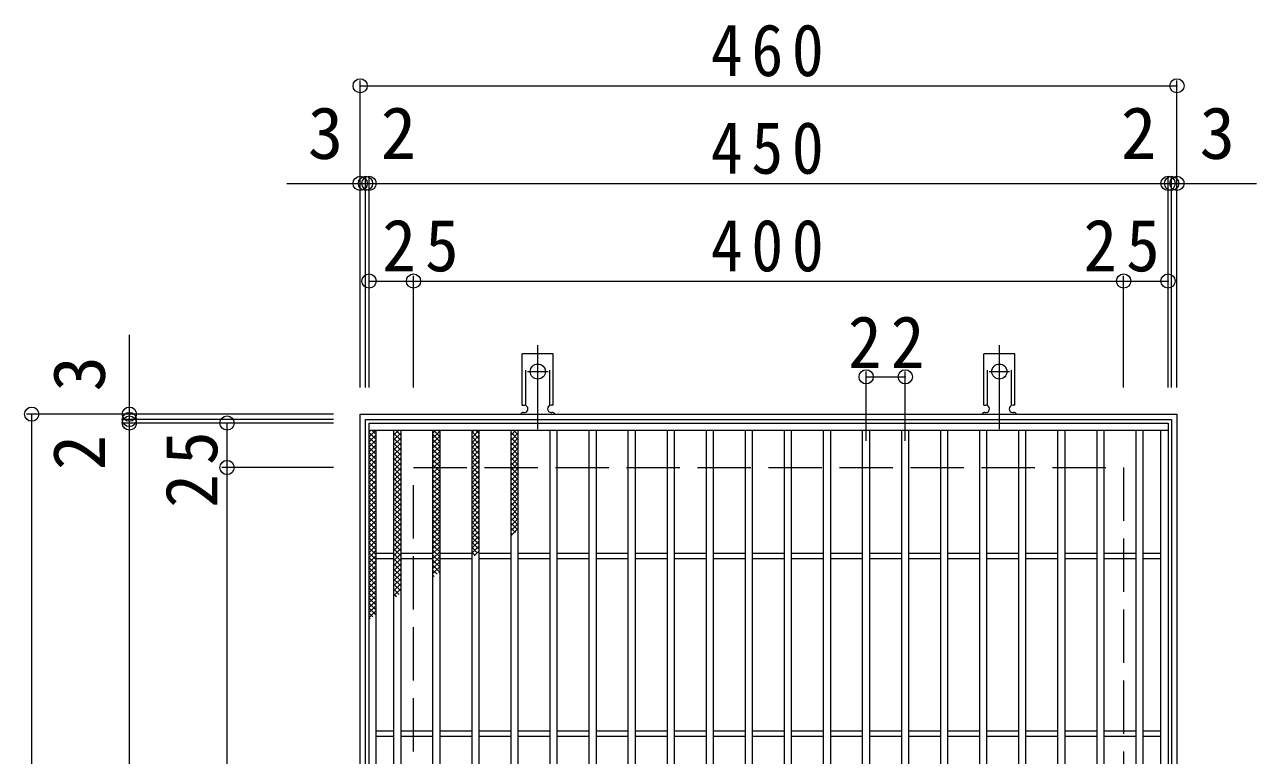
# Model space of a CAD drawing. Units: millimetres, scale not verified. Extents: x -1417 to 1780, y -1376 to 1196.
# Drawn here: x -391 to 303, y 784 to 1196 of the extents above; entities that cross this region are included whole.
import ezdxf
from ezdxf.enums import TextEntityAlignment as Align

# ---------------------------------------------------------------- set-up
doc = ezdxf.new("R2010")
doc.units = ezdxf.units.MM
doc.header["$LTSCALE"] = 10
doc.header["$PDMODE"] = 32
doc.header["$PDSIZE"] = 8
for name, pattern in [('CHAIN2', [12, 9, -1, 1, -1]), ('DASHED2', [3, 2, -1]), ('DASHED3', [4, 3, -1])]:
    doc.linetypes.add(name, pattern=pattern)
for name, color, linetype, lineweight in [('C-1', 2, 'Continuous', 9), ('C-2', 3, 'Continuous', 9), ('C-4', 7, 'Continuous', 9), ('C-9', 6, 'Continuous', 5), ('C-A', 3, 'Continuous', 9)]:
    doc.layers.add(name, color=color, linetype=linetype, lineweight=lineweight)
doc.styles.add('ＭＳ ゴシック', font='')
doc.styles.get('ＭＳ ゴシック').set_extended_font_data('MS Gothic')

msp = doc.modelspace()

# ---------------------------------------------------------------- linework, layer by layer
at = {"layer": 'C-1'}
for points in [[(-201.96, 516.22), (-201.96, 976.22), (258.04, 976.22), (258.04, 516.22)], [(-198.96, 973.22), (255.04, 973.22), (255.04, 519.22), (-198.96, 519.22)]]:
    msp.add_lwpolyline(points, close=True, dxfattribs=at)
at = {"layer": 'C-1', "linetype": 'DASHED3'}
msp.add_lwpolyline([(-171.96, 546.22), (-171.96, 946.22), (228.04, 946.22), (228.04, 546.22)], close=True, dxfattribs=at)
at = {"layer": 'C-2'}
for p, q in [((-196.96, 967.22), (253.04, 967.22)), ((-192.96, 525.22), (-192.96, 967.22)), ((-182.96, 525.22), (-182.96, 967.22)), ((-178.96, 525.22), (-178.96, 967.22)), ((-160.96, 525.22), (-160.96, 967.22)), ((-156.96, 525.22), (-156.96, 967.22)), ((-138.96, 525.22), (-138.96, 967.22)), ((-134.96, 525.22), (-134.96, 967.22)), ((-116.96, 525.22), (-116.96, 967.22)), ((-112.96, 525.22), (-112.96, 967.22)), ((-94.96, 525.22), (-94.96, 967.22)), ((-90.96, 525.22), (-90.96, 967.22)), ((-72.96, 525.22), (-72.96, 967.22)), ((-68.96, 525.22), (-68.96, 967.22)), ((-50.96, 525.22), (-50.96, 967.22)), ((-46.96, 525.22), (-46.96, 967.22)), ((-28.96, 525.22), (-28.96, 967.22)), ((-24.96, 525.22), (-24.96, 967.22)), ((-6.96, 525.22), (-6.96, 967.22)), ((-2.96, 525.22), (-2.96, 967.22)), ((15.04, 525.22), (15.04, 967.22)), ((19.04, 525.22), (19.04, 967.22)), ((37.04, 525.22), (37.04, 967.22)), ((41.04, 525.22), (41.04, 967.22)), ((59.04, 525.22), (59.04, 967.22)), ((63.04, 525.22), (63.04, 967.22)), ((81.04, 525.22), (81.04, 967.22)), ((85.04, 525.22), (85.04, 967.22)), ((103.04, 525.22), (103.04, 967.22)), ((107.04, 525.22), (107.04, 967.22)), ((125.04, 525.22), (125.04, 967.22)), ((129.04, 525.22), (129.04, 967.22)), ((147.04, 525.22), (147.04, 967.22)), ((151.04, 525.22), (151.04, 967.22)), ((169.04, 525.22), (169.04, 967.22)), ((173.04, 525.22), (173.04, 967.22)), ((191.04, 525.22), (191.04, 967.22)), ((195.04, 525.22), (195.04, 967.22)), ((213.04, 525.22), (213.04, 967.22)), ((217.04, 525.22), (217.04, 967.22)), ((235.04, 525.22), (235.04, 967.22)), ((239.04, 525.22), (239.04, 967.22)), ((249.04, 525.22), (249.04, 967.22)), ((-182.96, 897.72), (-192.96, 897.72)), ((-160.96, 897.72), (-178.96, 897.72)), ((-138.96, 897.72), (-156.96, 897.72)), ((-116.96, 897.72), (-134.96, 897.72)), ((-94.96, 897.72), (-112.96, 897.72)), ((-72.96, 897.72), (-90.96, 897.72)), ((-50.96, 897.72), (-68.96, 897.72)), ((-28.96, 897.72), (-46.96, 897.72)), ((-6.96, 897.72), (-24.96, 897.72)), ((15.04, 897.72), (-2.96, 897.72)), ((37.04, 897.72), (19.04, 897.72)), ((59.04, 897.72), (41.04, 897.72)), ((81.04, 897.72), (63.04, 897.72)), ((103.04, 897.72), (85.04, 897.72)), ((125.04, 897.72), (107.04, 897.72)), ((147.04, 897.72), (129.04, 897.72)), ((169.04, 897.72), (151.04, 897.72)), ((191.04, 897.72), (173.04, 897.72)), ((213.04, 897.72), (195.04, 897.72)), ((235.04, 897.72), (217.04, 897.72)), ((249.04, 897.72), (239.04, 897.72)), ((-182.96, 894.72), (-192.96, 894.72)), ((-160.96, 894.72), (-178.96, 894.72)), ((-138.96, 894.72), (-156.96, 894.72)), ((-116.96, 894.72), (-134.96, 894.72)), ((-94.96, 894.72), (-112.96, 894.72)), ((-72.96, 894.72), (-90.96, 894.72)), ((-50.96, 894.72), (-68.96, 894.72)), ((-28.96, 894.72), (-46.96, 894.72)), ((-6.96, 894.72), (-24.96, 894.72)), ((15.04, 894.72), (-2.96, 894.72)), ((37.04, 894.72), (19.04, 894.72)), ((59.04, 894.72), (41.04, 894.72)), ((81.04, 894.72), (63.04, 894.72)), ((103.04, 894.72), (85.04, 894.72)), ((125.04, 894.72), (107.04, 894.72)), ((147.04, 894.72), (129.04, 894.72)), ((169.04, 894.72), (151.04, 894.72)), ((191.04, 894.72), (173.04, 894.72)), ((213.04, 894.72), (195.04, 894.72)), ((235.04, 894.72), (217.04, 894.72)), ((249.04, 894.72), (239.04, 894.72)), ((-182.96, 797.72), (-192.96, 797.72)), ((-182.96, 794.72), (-192.96, 794.72)), ((-160.96, 797.72), (-178.96, 797.72)), ((-160.96, 794.72), (-178.96, 794.72)), ((-138.96, 797.72), (-156.96, 797.72)), ((-138.96, 794.72), (-156.96, 794.72)), ((-116.96, 797.72), (-134.96, 797.72)), ((-116.96, 794.72), (-134.96, 794.72)), ((-94.96, 797.72), (-112.96, 797.72)), ((-94.96, 794.72), (-112.96, 794.72)), ((-72.96, 797.72), (-90.96, 797.72)), ((-72.96, 794.72), (-90.96, 794.72)), ((-50.96, 797.72), (-68.96, 797.72)), ((-50.96, 794.72), (-68.96, 794.72)), ((-28.96, 797.72), (-46.96, 797.72)), ((-28.96, 794.72), (-46.96, 794.72)), ((-6.96, 797.72), (-24.96, 797.72)), ((-6.96, 794.72), (-24.96, 794.72)), ((15.04, 797.72), (-2.96, 797.72)), ((15.04, 794.72), (-2.96, 794.72)), ((37.04, 797.72), (19.04, 797.72)), ((37.04, 794.72), (19.04, 794.72)), ((59.04, 797.72), (41.04, 797.72)), ((59.04, 794.72), (41.04, 794.72)), ((81.04, 797.72), (63.04, 797.72)), ((81.04, 794.72), (63.04, 794.72)), ((103.04, 797.72), (85.04, 797.72)), ((103.04, 794.72), (85.04, 794.72)), ((125.04, 797.72), (107.04, 797.72)), ((125.04, 794.72), (107.04, 794.72)), ((147.04, 797.72), (129.04, 797.72)), ((147.04, 794.72), (129.04, 794.72)), ((169.04, 797.72), (151.04, 797.72)), ((169.04, 794.72), (151.04, 794.72)), ((191.04, 797.72), (173.04, 797.72)), ((191.04, 794.72), (173.04, 794.72)), ((213.04, 797.72), (195.04, 797.72)), ((213.04, 794.72), (195.04, 794.72)), ((235.04, 797.72), (217.04, 797.72)), ((235.04, 794.72), (217.04, 794.72)), ((249.04, 797.72), (239.04, 797.72)), ((249.04, 794.72), (239.04, 794.72))]:
    msp.add_line(p, q, dxfattribs=at)
msp.add_lwpolyline([(-196.96, 521.22), (-196.96, 971.22), (253.04, 971.22), (253.04, 521.22)], close=True, dxfattribs=at)
at = {"layer": 'C-4'}
for p, q in [((-201.96, 991.22), (-201.96, 1164.21)), ((-201.96, 1161.21), (258.04, 1161.21)), ((258.04, 991.22), (258.04, 1164.21)), ((-243.28, 1106.21), (302.79, 1106.21)), ((-198.96, 991.22), (-198.96, 1109.21)), ((-196.96, 991.22), (-196.96, 1109.21)), ((253.04, 991.22), (253.04, 1109.21)), ((255.04, 991.22), (255.04, 1109.21)), ((-196.96, 1051.22), (253.04, 1051.22)), ((-171.96, 991.22), (-171.96, 1054.22)), ((228.04, 991.22), (228.04, 1054.22)), ((-331.96, 474.9), (-331.96, 1020.97)), ((83.04, 961.22), (83.04, 1000.24)), ((105.04, 961.22), (105.04, 1000.24)), ((83.04, 997.24), (105.04, 997.24)), ((-216.96, 976.21), (-389.96, 976.21)), ((-386.96, 516.21), (-386.96, 976.21)), ((-216.96, 973.21), (-334.96, 973.21)), ((-216.96, 971.21), (-334.96, 971.21)), ((-276.96, 521.21), (-276.96, 971.21)), ((-216.96, 946.21), (-279.96, 946.21))]:
    msp.add_line(p, q, dxfattribs=at)
for p in [(-201.96, 1161.21), (258.04, 1161.21), (-201.96, 1106.21), (-198.96, 1106.21), (-196.96, 1106.21), (253.04, 1106.21), (255.04, 1106.21), (258.04, 1106.21), (-196.96, 1051.22), (-171.96, 1051.22), (228.04, 1051.22), (253.04, 1051.22), (83.04, 997.24), (105.04, 997.24), (-386.96, 976.21), (-331.96, 976.21), (-331.96, 973.21), (-331.96, 971.21), (-276.96, 971.21), (-276.96, 946.21)]:
    msp.add_point(p, dxfattribs=at)
at = {"layer": 'C-9'}
for p, q in [((-196.96, 963.43), (-193.17, 967.22)), ((-196.96, 966.25), (-196, 967.22)), ((-196.96, 965.98), (-192.96, 961.98)), ((-196.96, 960.6), (-192.96, 964.6)), ((-195.37, 967.22), (-192.96, 964.81)), ((-182.96, 964.54), (-180.28, 967.21)), ((-182.96, 961.71), (-178.96, 965.71)), ((-182.96, 965.38), (-178.96, 961.37)), ((-181.97, 967.21), (-178.96, 964.2)), ((-179.14, 967.21), (-178.96, 967.03)), ((-160.96, 965.61), (-159.35, 967.21)), ((-160.96, 962.78), (-156.96, 966.78)), ((-160.96, 964.73), (-156.96, 960.73)), ((-160.62, 967.21), (-156.96, 963.55)), ((-157.79, 967.21), (-156.96, 966.38)), ((-138.96, 966), (-137.74, 967.21)), ((-138.96, 963.17), (-134.96, 967.17)), ((-138.96, 966.23), (-134.96, 962.23)), ((-138.96, 960.34), (-134.96, 964.34)), ((-137.11, 967.21), (-134.96, 965.06)), ((-116.96, 964.47), (-114.21, 967.21)), ((-116.96, 965.81), (-112.96, 961.81)), ((-116.96, 961.64), (-112.96, 965.64)), ((-115.54, 967.21), (-112.96, 964.64)), ((-196.96, 963.15), (-192.96, 959.15)), ((-196.96, 957.77), (-192.96, 961.77)), ((-196.96, 960.32), (-192.96, 956.32)), ((-196.96, 954.94), (-192.96, 958.94)), ((-196.96, 957.49), (-192.96, 953.49)), ((-182.96, 958.88), (-178.96, 962.88)), ((-182.96, 962.55), (-178.96, 958.55)), ((-182.96, 956.05), (-178.96, 960.05)), ((-182.96, 959.72), (-178.96, 955.72)), ((-160.96, 959.95), (-156.96, 963.95)), ((-160.96, 961.9), (-156.96, 957.9)), ((-160.96, 957.12), (-156.96, 961.12)), ((-160.96, 959.07), (-156.96, 955.07)), ((-160.96, 954.29), (-156.96, 958.29)), ((-138.96, 963.4), (-134.96, 959.4)), ((-138.96, 957.51), (-134.96, 961.51)), ((-138.96, 960.57), (-134.96, 956.57)), ((-138.96, 954.68), (-134.96, 958.68)), ((-138.96, 957.75), (-134.96, 953.75)), ((-116.96, 962.98), (-112.96, 958.98)), ((-116.96, 958.81), (-112.96, 962.81)), ((-116.96, 960.15), (-112.96, 956.15)), ((-116.96, 955.98), (-112.96, 959.98)), ((-196.96, 952.11), (-192.96, 956.11)), ((-196.96, 954.66), (-192.96, 950.66)), ((-196.96, 949.28), (-192.96, 953.28)), ((-196.96, 951.83), (-192.96, 947.83)), ((-196.96, 946.46), (-192.96, 950.45)), ((-182.96, 953.23), (-178.96, 957.23)), ((-182.96, 956.89), (-178.96, 952.89)), ((-182.96, 950.4), (-178.96, 954.4)), ((-182.96, 954.06), (-178.96, 950.06)), ((-182.96, 947.57), (-178.96, 951.57)), ((-182.96, 951.23), (-178.96, 947.23)), ((-160.96, 956.24), (-156.96, 952.24)), ((-160.96, 951.46), (-156.96, 955.46)), ((-160.96, 953.41), (-156.96, 949.41)), ((-160.96, 948.64), (-156.96, 952.64)), ((-160.96, 950.58), (-156.96, 946.58)), ((-138.96, 951.86), (-134.96, 955.86)), ((-138.96, 954.92), (-134.96, 950.92)), ((-138.96, 949.03), (-134.96, 953.03)), ((-138.96, 952.09), (-134.96, 948.09)), ((-116.96, 957.33), (-112.96, 953.33)), ((-116.96, 953.15), (-112.96, 957.15)), ((-116.96, 954.5), (-112.96, 950.5)), ((-116.96, 950.32), (-112.96, 954.32)), ((-116.96, 951.67), (-112.96, 947.67)), ((-116.96, 947.49), (-112.96, 951.49)), ((-196.96, 949.01), (-192.96, 945.01)), ((-196.96, 943.63), (-192.96, 947.63)), ((-196.96, 946.18), (-192.96, 942.18)), ((-196.96, 940.8), (-192.96, 944.8)), ((-182.96, 944.74), (-178.96, 948.74)), ((-182.96, 948.4), (-178.96, 944.4)), ((-182.96, 941.91), (-178.96, 945.91)), ((-182.96, 945.58), (-178.96, 941.58)), ((-160.96, 945.81), (-156.96, 949.81)), ((-160.96, 947.76), (-156.96, 943.76)), ((-160.96, 942.98), (-156.96, 946.98)), ((-160.96, 944.93), (-156.96, 940.93)), ((-160.96, 940.15), (-156.96, 944.15)), ((-138.96, 946.2), (-134.96, 950.2)), ((-138.96, 949.26), (-134.96, 945.26)), ((-138.96, 943.37), (-134.96, 947.37)), ((-138.96, 946.43), (-134.96, 942.43)), ((-138.96, 940.54), (-134.96, 944.54)), ((-138.96, 943.6), (-134.96, 939.6)), ((-116.96, 948.84), (-112.96, 944.84)), ((-116.96, 944.67), (-112.96, 948.67)), ((-116.96, 946.01), (-112.96, 942.01)), ((-116.96, 941.84), (-112.96, 945.84)), ((-196.96, 943.35), (-192.96, 939.35)), ((-196.96, 937.97), (-192.96, 941.97)), ((-196.96, 940.52), (-192.96, 936.52)), ((-196.96, 935.14), (-192.96, 939.14)), ((-196.96, 937.69), (-192.96, 933.69)), ((-182.96, 939.08), (-178.96, 943.08)), ((-182.96, 942.75), (-178.96, 938.75)), ((-182.96, 936.25), (-178.96, 940.25)), ((-182.96, 939.92), (-178.96, 935.92)), ((-182.96, 933.43), (-178.96, 937.43)), ((-182.96, 937.09), (-178.96, 933.09)), ((-160.96, 942.1), (-156.96, 938.1)), ((-160.96, 937.32), (-156.96, 941.32)), ((-160.96, 939.27), (-156.96, 935.27)), ((-160.96, 934.49), (-156.96, 938.49)), ((-138.96, 937.71), (-134.96, 941.71)), ((-138.96, 940.77), (-134.96, 936.77)), ((-138.96, 934.89), (-134.96, 938.89)), ((-138.96, 937.95), (-134.96, 933.95)), ((-116.96, 943.18), (-112.96, 939.18)), ((-116.96, 939.01), (-112.96, 943.01)), ((-116.96, 940.35), (-112.96, 936.35)), ((-116.96, 936.18), (-112.96, 940.18)), ((-116.96, 937.53), (-112.96, 933.53)), ((-116.96, 933.35), (-112.96, 937.35)), ((-196.96, 932.31), (-192.96, 936.31)), ((-196.96, 934.86), (-192.96, 930.86)), ((-196.96, 929.48), (-192.96, 933.48)), ((-196.96, 932.04), (-192.96, 928.04)), ((-196.96, 926.66), (-192.96, 930.66)), ((-182.96, 930.6), (-178.96, 934.6)), ((-182.96, 934.26), (-178.96, 930.26)), ((-182.96, 927.77), (-178.96, 931.77)), ((-182.96, 931.43), (-178.96, 927.43)), ((-160.96, 936.44), (-156.96, 932.44)), ((-160.96, 931.67), (-156.96, 935.67)), ((-160.96, 933.61), (-156.96, 929.61)), ((-160.96, 928.84), (-156.96, 932.84)), ((-160.96, 930.79), (-156.96, 926.79)), ((-160.96, 926.01), (-156.96, 930.01)), ((-138.96, 932.06), (-134.96, 936.06)), ((-138.96, 935.12), (-134.96, 931.12)), ((-138.96, 929.23), (-134.96, 933.23)), ((-138.96, 932.29), (-134.96, 928.29)), ((-138.96, 926.4), (-134.96, 930.4)), ((-116.96, 934.7), (-112.96, 930.7)), ((-116.96, 930.52), (-112.96, 934.52)), ((-116.96, 931.87), (-112.96, 927.87)), ((-116.96, 927.7), (-112.96, 931.7)), ((-196.96, 929.21), (-192.96, 925.21)), ((-196.96, 923.83), (-192.96, 927.83)), ((-196.96, 926.38), (-192.96, 922.38)), ((-196.96, 921), (-192.96, 925)), ((-196.96, 923.55), (-192.96, 919.55)), ((-182.96, 924.94), (-178.96, 928.94)), ((-182.96, 928.61), (-178.96, 924.61)), ((-182.96, 922.11), (-178.96, 926.11)), ((-182.96, 925.78), (-178.96, 921.78)), ((-182.96, 919.28), (-178.96, 923.28)), ((-182.96, 922.95), (-178.96, 918.95)), ((-160.96, 927.96), (-156.96, 923.96)), ((-160.96, 923.18), (-156.96, 927.18)), ((-160.96, 925.13), (-156.96, 921.13)), ((-160.96, 920.35), (-156.96, 924.35)), ((-138.96, 929.46), (-134.96, 925.46)), ((-138.96, 923.57), (-134.96, 927.57)), ((-138.96, 926.63), (-134.96, 922.63)), ((-138.96, 920.74), (-134.96, 924.74)), ((-138.96, 923.8), (-134.96, 919.8)), ((-116.96, 929.04), (-112.96, 925.04)), ((-116.96, 924.87), (-112.96, 928.87)), ((-116.96, 926.21), (-112.96, 922.21)), ((-116.96, 922.04), (-112.96, 926.04)), ((-116.96, 923.38), (-112.96, 919.38)), ((-116.96, 919.21), (-112.96, 923.21)), ((-196.96, 918.17), (-192.96, 922.17)), ((-196.96, 920.72), (-192.96, 916.72)), ((-196.96, 915.34), (-192.96, 919.34)), ((-196.96, 917.89), (-192.96, 913.89)), ((-196.96, 912.51), (-192.96, 916.51)), ((-182.96, 916.46), (-178.96, 920.46)), ((-182.96, 920.12), (-178.96, 916.12)), ((-182.96, 913.63), (-178.96, 917.63)), ((-182.96, 917.29), (-178.96, 913.29)), ((-160.96, 922.3), (-156.96, 918.3)), ((-160.96, 917.52), (-156.96, 921.52)), ((-160.96, 919.47), (-156.96, 915.47)), ((-160.96, 914.7), (-156.96, 918.69)), ((-160.96, 916.64), (-156.96, 912.64)), ((-160.96, 911.87), (-156.96, 915.87)), ((-138.96, 917.92), (-134.96, 921.91)), ((-138.96, 920.98), (-134.96, 916.98)), ((-138.96, 915.09), (-134.96, 919.09)), ((-138.96, 918.15), (-134.96, 914.15)), ((-138.96, 912.26), (-134.96, 916.26)), ((-116.96, 920.56), (-112.96, 916.56)), ((-116.96, 916.38), (-112.96, 920.38)), ((-116.96, 917.73), (-112.96, 913.73)), ((-116.96, 913.55), (-112.96, 917.55)), ((-196.96, 915.06), (-192.96, 911.07)), ((-196.96, 909.69), (-192.96, 913.69)), ((-196.96, 912.24), (-192.96, 908.24)), ((-196.96, 906.86), (-192.96, 910.86)), ((-196.96, 909.41), (-192.96, 905.41)), ((-182.96, 910.8), (-178.96, 914.8)), ((-182.96, 914.46), (-178.96, 910.46)), ((-182.96, 907.97), (-178.96, 911.97)), ((-182.96, 911.63), (-178.96, 907.63)), ((-182.96, 905.14), (-178.96, 909.14)), ((-160.96, 913.81), (-156.96, 909.82)), ((-160.96, 909.04), (-156.96, 913.04)), ((-160.96, 910.99), (-156.96, 906.99)), ((-160.96, 906.21), (-156.96, 910.21)), ((-138.96, 915.32), (-134.96, 911.32)), ((-138.96, 909.43), (-134.96, 913.43)), ((-138.96, 912.49), (-134.96, 908.49)), ((-138.96, 906.6), (-134.96, 910.6)), ((-138.96, 909.66), (-134.96, 905.66)), ((-116.96, 914.9), (-112.96, 910.9)), ((-116.96, 910.72), (-112.96, 914.73)), ((-116.96, 912.07), (-114.5, 909.61)), ((-116.96, 907.9), (-112.96, 911.9)), ((-116.96, 909.24), (-116.09, 908.37)), ((-196.96, 904.03), (-192.96, 908.03)), ((-196.96, 906.58), (-192.96, 902.58)), ((-196.96, 901.2), (-192.96, 905.2)), ((-196.96, 903.75), (-192.96, 899.75)), ((-196.96, 898.37), (-192.96, 902.37)), ((-182.96, 908.81), (-178.96, 904.81)), ((-182.96, 902.31), (-178.96, 906.31)), ((-182.96, 905.98), (-178.96, 901.98)), ((-182.96, 899.49), (-178.96, 903.49)), ((-182.96, 903.15), (-178.96, 899.15)), ((-160.96, 908.16), (-156.96, 904.16)), ((-160.96, 903.38), (-156.96, 907.38)), ((-160.96, 905.33), (-156.96, 901.33)), ((-160.96, 900.55), (-156.96, 904.55)), ((-160.96, 902.5), (-156.96, 898.5)), ((-138.96, 903.77), (-134.96, 907.77)), ((-138.96, 906.83), (-134.96, 902.83)), ((-138.96, 900.94), (-134.96, 904.94)), ((-138.96, 904.01), (-134.96, 900.01)), ((-138.96, 898.12), (-134.96, 902.12)), ((-196.96, 900.92), (-192.96, 896.92)), ((-196.96, 895.54), (-192.96, 899.54)), ((-196.96, 898.09), (-192.96, 894.09)), ((-196.96, 892.71), (-192.96, 896.71)), ((-196.96, 895.27), (-192.96, 891.27)), ((-182.96, 896.66), (-178.96, 900.66)), ((-182.96, 900.32), (-178.96, 896.32)), ((-182.96, 893.83), (-178.96, 897.83)), ((-182.96, 897.49), (-178.96, 893.49)), ((-182.96, 891), (-178.96, 895)), ((-160.96, 897.72), (-156.96, 901.72)), ((-160.96, 899.67), (-156.96, 895.67)), ((-160.96, 894.9), (-156.96, 898.9)), ((-160.96, 896.84), (-156.96, 892.84)), ((-160.96, 892.07), (-156.96, 896.07)), ((-138.96, 901.18), (-135.8, 898.02)), ((-138.96, 898.35), (-137.39, 896.78)), ((-137.78, 896.47), (-134.96, 899.29)), ((-196.96, 889.89), (-192.96, 893.89)), ((-196.96, 892.44), (-192.96, 888.44)), ((-196.96, 887.06), (-192.96, 891.06)), ((-196.96, 889.61), (-192.96, 885.61)), ((-196.96, 884.23), (-192.96, 888.23)), ((-182.96, 894.66), (-178.96, 890.66)), ((-182.96, 888.17), (-178.96, 892.17)), ((-182.96, 891.84), (-178.96, 887.84)), ((-182.96, 885.34), (-178.96, 889.34)), ((-182.96, 889.01), (-178.96, 885.01)), ((-160.96, 894.02), (-156.96, 890.02)), ((-160.96, 889.24), (-156.96, 893.24)), ((-160.96, 891.19), (-157.09, 887.32)), ((-160.96, 886.41), (-156.96, 890.41)), ((-160.96, 888.36), (-158.68, 886.08)), ((-196.96, 886.78), (-192.96, 882.78)), ((-196.96, 881.4), (-192.96, 885.4)), ((-196.96, 883.95), (-192.96, 879.95)), ((-196.96, 878.57), (-192.96, 882.57)), ((-196.96, 881.12), (-192.96, 877.12)), ((-182.96, 882.51), (-178.96, 886.51)), ((-182.96, 886.18), (-178.96, 882.18)), ((-182.96, 879.69), (-178.96, 883.69)), ((-182.96, 883.35), (-178.96, 879.35)), ((-160.96, 885.53), (-160.27, 884.84)), ((-157.68, 886.86), (-156.96, 887.58)), ((-196.96, 875.74), (-192.96, 879.74)), ((-196.96, 878.3), (-192.96, 874.3)), ((-196.96, 872.92), (-192.96, 876.92)), ((-196.96, 875.47), (-192.96, 871.47)), ((-182.96, 876.86), (-178.96, 880.86)), ((-182.96, 880.52), (-178.96, 876.52)), ((-182.96, 874.03), (-178.96, 878.03)), ((-182.96, 877.69), (-179.97, 874.71)), ((-182.96, 874.86), (-181.56, 873.47)), ((-196.96, 870.09), (-192.96, 874.09)), ((-196.96, 872.64), (-192.96, 868.64)), ((-196.96, 867.26), (-192.96, 871.26)), ((-196.96, 869.81), (-192.96, 865.81)), ((-196.96, 864.43), (-192.96, 868.43)), ((-196.96, 866.98), (-193.27, 863.29)), ((-196.96, 861.6), (-192.96, 865.6)), ((-196.96, 864.15), (-194.86, 862.05)), ((-196.96, 861.33), (-196.45, 860.81))]:
    msp.add_line(p, q, dxfattribs=at)
at = {"layer": 'C-A', "color": 7, "linetype": 'CHAIN2'}
for p, q in [((-101.96, 967.75), (-101.96, 1015.15)), ((158.04, 967.75), (158.04, 1015.15)), ((-107.74, 1000.22), (-96.18, 1000.22)), ((152.27, 1000.22), (163.82, 1000.22))]:
    msp.add_line(p, q, dxfattribs=at)
at = {"layer": 'C-A'}
for p, q in [((-110.71, 981.22), (-110.71, 1010.22)), ((-93.21, 1010.22), (-110.71, 1010.22)), ((-93.21, 981.22), (-93.21, 1010.22)), ((149.29, 981.22), (149.29, 1010.22)), ((166.79, 1010.22), (149.29, 1010.22)), ((166.79, 981.22), (166.79, 1010.22)), ((-110.71, 981.22), (-109.46, 981.22)), ((-93.21, 981.22), (-94.46, 981.22)), ((149.29, 981.22), (150.54, 981.22)), ((166.79, 981.22), (165.54, 981.22)), ((-109.96, 977.22), (-109.46, 977.22)), ((-94.46, 977.22), (-93.95, 977.22)), ((150.04, 977.22), (150.54, 977.22)), ((165.54, 977.22), (166.05, 977.22))]:
    msp.add_line(p, q, dxfattribs=at)
at = {"layer": 'C-A', "linetype": 'DASHED2'}
for p, q in [((-108.71, 981.07), (-108.71, 1010.22)), ((-95.21, 981.07), (-95.21, 1010.22)), ((151.29, 981.07), (151.29, 1010.22)), ((164.79, 981.07), (164.79, 1010.22))]:
    msp.add_line(p, q, dxfattribs=at)
at = {"layer": 'C-A'}
for centre in [(-101.96, 1000.22), (158.04, 1000.22)]:
    msp.add_circle(centre, 4.25, dxfattribs=at)
for centre, start, end in [((-109.46, 979.22), 270, 90), ((-94.46, 979.22), 90, 269.8667), ((150.54, 979.22), 270, 90), ((165.54, 979.22), 90, 269.8667), ((-109.96, 975.22), 90.27596, 150.00047), ((-93.96, 975.22), 29.99927, 89.75836), ((150.04, 975.22), 90.27596, 150.00047), ((166.04, 975.22), 29.99927, 89.75836)]:
    msp.add_arc(centre, 2, start, end, dxfattribs=at)

# ---------------------------------------------------------------- texts
at = {"layer": 'C-4', "color": 2, "style": 'ＭＳ ゴシック'}
for s, p in [('3', (-231.48, 1111.21)), ('2', (-190.39, 1111.21)), ('2', (226.47, 1111.21)), ('3', (270.81, 1111.21))]:
    msp.add_text(s, height=29.33, dxfattribs=at).set_placement(p, align=Align.BOTTOM_LEFT)
for s, p in [('3', (-336.96, 988.98)), ('2', (-336.96, 944.65))]:
    msp.add_text(s, height=29.33, rotation=90, dxfattribs=at).set_placement(p, align=Align.BOTTOM_LEFT)
at = {"layer": 'C-4', "color": 2, "char_height": 29.33, "attachment_point": 7, "style": 'ＭＳ ゴシック'}
for s, insert in [('\\T1.27;\\W0.9;460', (-4.46, 1166.21)), ('\\T1.27;\\W0.9;450', (-4.46, 1111.21)), ('\\T1.27;\\W0.95;25', (-189.5, 1056.21)), ('\\T1.27;\\W0.9;400', (-4.46, 1056.22)), ('\\T1.27;\\W0.95;25', (205.36, 1056.21)), ('\\T1.27;\\W0.95;22', (72.79, 1002.24))]:
    msp.add_mtext(s, dxfattribs=dict(at, insert=insert))
at = {"layer": 'C-4', "color": 2, "insert": (-281.96, 923.54), "char_height": 29.33, "attachment_point": 7, "rotation": 90, "style": 'ＭＳ ゴシック'}
msp.add_mtext('\\T1.27;\\W0.95;25', dxfattribs=at)

doc.saveas('drawing.dxf')
